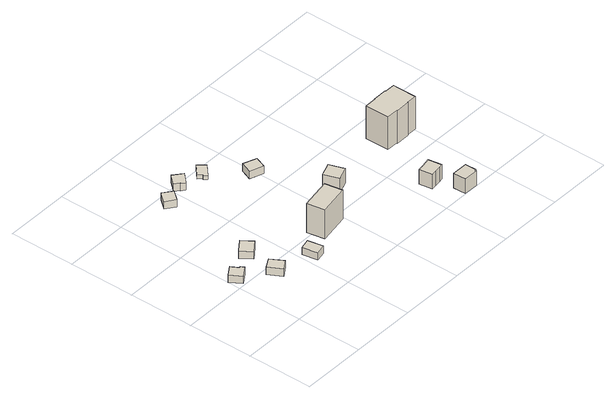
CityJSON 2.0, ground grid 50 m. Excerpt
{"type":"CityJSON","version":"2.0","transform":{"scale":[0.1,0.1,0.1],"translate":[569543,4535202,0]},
"CityObjects":{
"building1":{"type":"Building","geometry":[{"type":"MultiSurface","lod":"1","boundaries":[[[0,1,2,3,4,5]],[[0,5,6,7]],[[5,4,8,6]],[[4,3,9,8]],[[3,2,10,9]],[[2,1,11,10]],[[1,0,7,11]],[[7,6,8,9,10,11]]]}]},
"building2":{"type":"Building","geometry":[{"type":"MultiSurface","lod":"1","boundaries":[[[12,13,14,15]],[[12,15,16,17]],[[15,14,18,16]],[[14,13,19,18]],[[13,12,17,19]],[[17,16,18,19]]]}]},
"building3":{"type":"Building","geometry":[{"type":"MultiSurface","lod":"1","boundaries":[[[20,21,22,23]],[[20,23,24,25]],[[23,22,26,24]],[[22,21,27,26]],[[21,20,25,27]],[[25,24,26,27]]]}]},
"building4":{"type":"Building","geometry":[{"type":"MultiSurface","lod":"1","boundaries":[[[28,29,30,31]],[[28,31,32,33]],[[31,30,34,32]],[[30,29,35,34]],[[29,28,33,35]],[[33,32,34,35]]]}]},
"building5":{"type":"Building","geometry":[{"type":"MultiSurface","lod":"1","boundaries":[[[36,37,38,39]],[[36,39,40,41]],[[39,38,42,40]],[[38,37,43,42]],[[37,36,41,43]],[[41,40,42,43]]]}]},
"building6":{"type":"Building","geometry":[{"type":"MultiSurface","lod":"1","boundaries":[[[44,45,46,47]],[[44,47,48,49]],[[47,46,50,48]],[[46,45,51,50]],[[45,44,49,51]],[[49,48,50,51]]]}]},
"building7":{"type":"Building","geometry":[{"type":"MultiSurface","lod":"1","boundaries":[[[52,53,54,55,56,57]],[[52,57,58,59]],[[57,56,60,58]],[[56,55,61,60]],[[55,54,62,61]],[[54,53,63,62]],[[53,52,59,63]],[[59,58,60,61,62,63]]]}]},
"building8":{"type":"Building","geometry":[{"type":"MultiSurface","lod":"1","boundaries":[[[64,65,66,67,68,69]],[[64,69,70,71]],[[69,68,72,70]],[[68,67,73,72]],[[67,66,74,73]],[[66,65,75,74]],[[65,64,71,75]],[[71,70,72,73,74,75]]]}]},
"building9":{"type":"Building","geometry":[{"type":"MultiSurface","lod":"1","boundaries":[[[76,77,78,79]],[[76,79,80,81]],[[79,78,82,80]],[[78,77,83,82]],[[77,76,81,83]],[[81,80,82,83]]]}]},
"building10":{"type":"Building","geometry":[{"type":"MultiSurface","lod":"1","boundaries":[[[84,85,86,87]],[[84,87,88,89]],[[87,86,90,88]],[[86,85,91,90]],[[85,84,89,91]],[[89,88,90,91]]]}]},
"building11":{"type":"Building","geometry":[{"type":"MultiSurface","lod":"1","boundaries":[[[92,93,94,95,96,97,98,99]],[[92,99,100,101]],[[99,98,102,100]],[[98,97,103,102]],[[97,96,104,103]],[[96,95,105,104]],[[95,94,106,105]],[[94,93,107,106]],[[93,92,101,107]],[[101,100,102,103,104,105,106,107]]]}]},
"building12":{"type":"Building","geometry":[{"type":"MultiSurface","lod":"1","boundaries":[[[108,109,110,111,112,113]],[[108,113,114,115]],[[113,112,116,114]],[[112,111,117,116]],[[111,110,118,117]],[[110,109,119,118]],[[109,108,115,119]],[[115,114,116,117,118,119]]]}]},
"building13":{"type":"Building","geometry":[{"type":"MultiSurface","lod":"1","boundaries":[[[120,121,122,123,124,125,126,127,128,129,130,131]],[[120,131,132,133]],[[131,130,134,132]],[[130,129,135,134]],[[129,128,136,135]],[[128,127,137,136]],[[127,126,138,137]],[[126,125,139,138]],[[125,124,140,139]],[[124,123,141,140]],[[123,122,142,141]],[[122,121,143,142]],[[121,120,133,143]],[[133,132,134,135,136,137,138,139,140,141,142,143]]]}]}
},
"vertices":[
[141,572,0],[57,516,0],[3,602,0],[80,651,0],[114,594,0],[122,600,0],[122,600,60],[141,572,60],[114,594,60],[80,651,60],[3,602,60],[57,516,60],
[361,411,0],[284,362,0],[226,464,0],[302,509,0],[302,509,60],[361,411,60],[226,464,60],[284,362,60],
[299,628,0],[240,710,0],[332,775,0],[391,693,0],[391,693,60],[299,628,60],[332,775,60],[240,710,60],
[556,301,0],[533,417,0],[611,436,0],[634,317,0],[634,317,60],[556,301,60],[611,436,60],[533,417,60],
[388,1484,0],[456,1432,0],[399,1359,0],[328,1409,0],[328,1409,60],[388,1484,60],[399,1359,60],[456,1432,60],
[964,583,0],[988,447,0],[756,405,0],[730,541,0],[730,541,240],[964,583,240],[756,405,240],[988,447,240],
[511,1480,0],[572,1551,0],[641,1497,0],[573,1425,0],[544,1447,0],[547,1451,0],[547,1451,60],[511,1480,60],[544,1447,60],[573,1425,60],[641,1497,60],[572,1551,60],
[831,1464,0],[749,1385,0],[726,1409,0],[737,1417,0],[708,1446,0],[783,1518,0],[783,1518,30],[831,1464,30],[708,1446,30],[737,1417,30],[726,1409,30],[749,1385,30],
[1029,1146,0],[925,1184,0],[959,1272,0],[1062,1233,0],[1062,1233,60],[1029,1146,60],[959,1272,60],[925,1184,60],
[1250,789,0],[1289,676,0],[1186,638,0],[1146,752,0],[1146,752,120],[1250,789,120],[1186,638,120],[1289,676,120],
[1702,320,0],[1718,219,0],[1687,213,0],[1635,204,0],[1601,199,0],[1584,299,0],[1620,305,0],[1667,313,0],[1667,313,120],[1702,320,120],[1620,305,120],[1584,299,120],[1601,199,120],[1635,204,120],[1687,213,120],[1718,219,120],
[1818,102,0],[1819,15,0],[1810,14,0],[1811,3,0],[1699,4,0],[1697,103,0],[1697,103,120],[1818,102,120],[1699,4,120],[1811,3,120],[1810,14,120],[1819,15,120],
[1732,685,0],[1731,868,0],[1822,869,0],[1823,873,0],[1931,874,0],[1932,868,0],[2011,868,0],[2010,684,0],[1932,684,0],[1931,679,0],[1822,679,0],[1823,684,0],[1823,684,270],[1732,685,270],[1822,679,270],[1931,679,270],[1932,684,270],[2010,684,270],[2011,868,270],[1932,868,270],[1931,874,270],[1823,873,270],[1822,869,270],[1731,868,270]
]}
